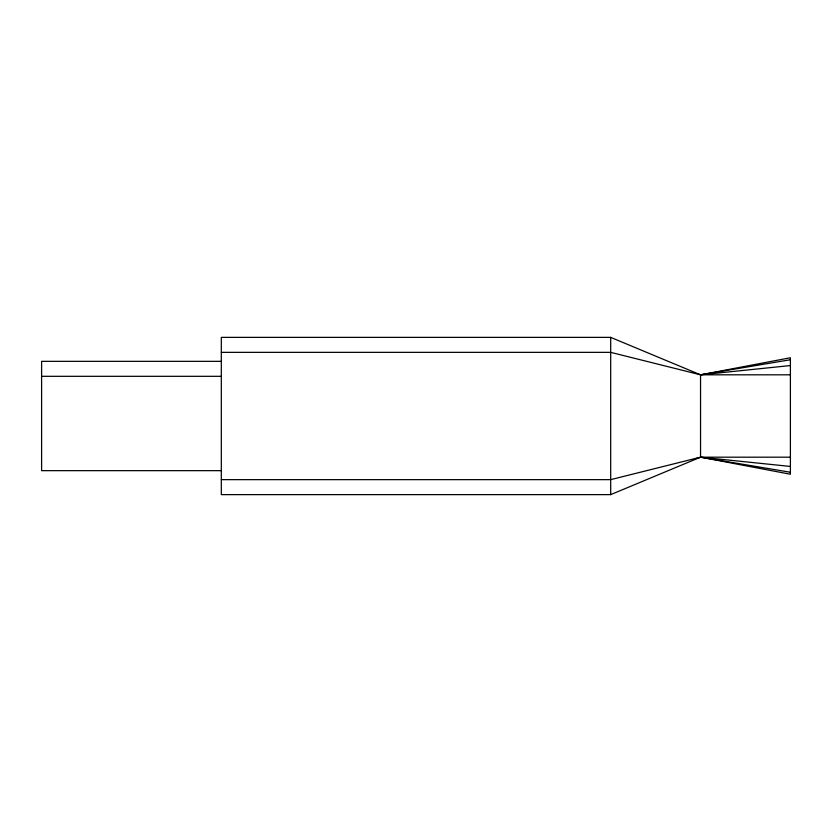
<?xml version="1.0" encoding="UTF-8"?>
<svg xmlns="http://www.w3.org/2000/svg" width="832" height="832" viewBox="0 0 832 832"><rect width="100%" height="100%" fill="white"/><g stroke="black" fill="none" stroke-linecap="round" stroke-linejoin="round"><path stroke-width="1.25" d="M221.312 479.648L610.688 479.648L700.544 457.184L700.544 443.456L700.544 374.816L610.688 337.376L221.312 337.376L221.312 494.624L610.688 494.624L700.544 457.184L790.4 457.184M695.51 458.65L699.254 457.725M221.312 352.352L610.688 352.352L700.544 374.816L790.4 357.76L790.4 474.24L700.544 457.184L790.4 466.44M790.4 374.816L700.544 374.816L790.4 359.746M700.544 374.816L790.4 365.56M221.312 361.338L41.6 361.338L41.6 470.662L221.312 470.662M41.6 376.314L221.312 376.314M700.544 457.184L790.4 472.254M610.688 337.376L610.688 494.624"/></g></svg>
